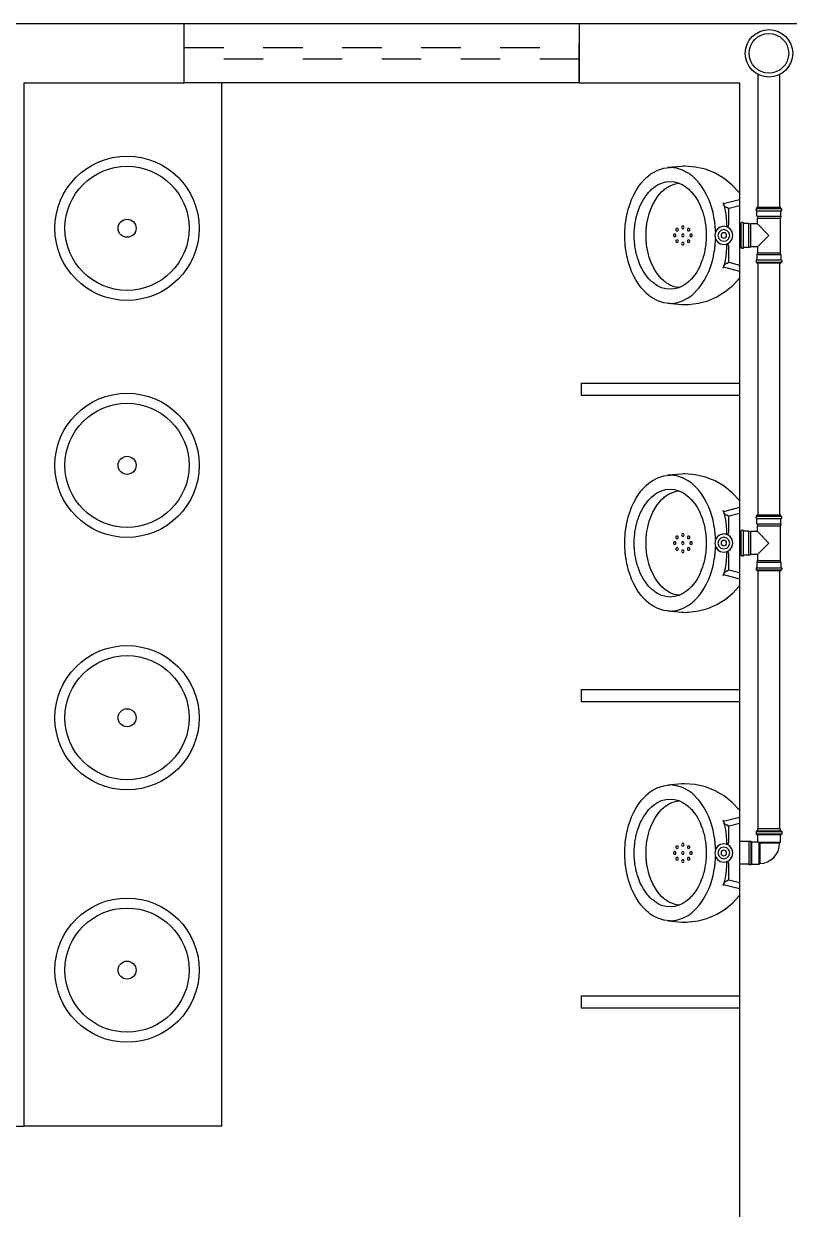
# Model space of a CAD drawing. Header units: millimetres. Extents: x 776 to 1595, y 411 to 1258.
# Drawn here: x 885.081 to 887.018, y 459.836 to 462.836 of the extents above; entities that cross this region are included whole.
import ezdxf

# ---------------------------------------------------------------- set-up
doc = ezdxf.new("R2010")
doc.units = ezdxf.units.MM
doc.linetypes.add('ACAD_ISO03W100', pattern=[30, 12, -18])
for name, color, linetype in [('can02', 2, 'Continuous'), ('Fios', 10, 'Continuous'), ('Janela', 2, 'Continuous'), ('pena 01', 1, 'Continuous'), ('pena02', 2, 'Continuous'), ('TIGRECAD', 1, 'Continuous')]:
    doc.layers.add(name, color=color, linetype=linetype)

msp = doc.modelspace()

# ---------------------------------------------------------------- linework, layer by layer
at = {"layer": 'can02', "color": 0}
msp.add_lwpolyline([(885.0818, 460.0464), (885.0818, 462.6864), (885.4868, 462.6864), (885.4868, 462.8364), (884.5336, 462.8364), (884.5336, 462.6864), (884.9318, 462.6864), (884.9318, 460.1964), (884.2818, 460.1964), (884.2818, 460.2364), (884.2818, 460.8864), (884.0318, 460.8864), (884.0318, 460.7364), (884.1318, 460.7364), (884.1318, 459.7064), (884.2818, 459.7064), (884.2818, 460.0464)], close=True, dxfattribs=at)
msp.add_lwpolyline([(887.0418, 462.8364), (886.4868, 462.8364), (886.4868, 462.6864), (886.8918, 462.6864), (886.8918, 456.8364), (885.0818, 456.8364)], dxfattribs=at)
at = {"layer": 'Fios', "color": 0}
for q in [(885.5818, 462.6864), (885.0818, 460.0464)]:
    msp.add_line((885.5818, 460.0464), q, dxfattribs=at)
for points in [[(886.6571, 462.4474), (886.6616, 462.4515, -0.029425), (886.6715, 462.4586)], [(886.7767, 462.4474), (886.7721, 462.4515, 0.029431), (886.7622, 462.4586)], [(886.6959, 462.4115), (886.7003, 462.4155, -0.029703), (886.7099, 462.4226)], [(886.7099, 462.4226, -0.04999), (886.7206, 462.4282)], [(886.6592, 462.4062), (886.6625, 462.4101, -0.020792), (886.6697, 462.4173)], [(886.764, 462.4173, -0.020792), (886.7712, 462.4101), (886.7745, 462.4062)], [(886.6295, 462.3395), (886.6311, 462.347, -0.018626), (886.6354, 462.3617)], [(886.7983, 462.3617, -0.018631), (886.8026, 462.347), (886.8042, 462.3395)], [(886.8531, 462.3771, 0.103795), (886.8565, 462.3733)], [(886.8565, 462.3733, 0.103814), (886.8612, 462.3712)], [(886.8635, 462.3698, 0.171059), (886.8612, 462.3712)], [(886.8644, 462.367, 0.171026), (886.8635, 462.3698)], [(886.8647, 462.368, 0.165857), (886.8644, 462.367)], [(886.8657, 462.3686, 0.16918), (886.8647, 462.368)], [(886.603, 462.3251, -0.015735), (886.6043, 462.3362)], [(886.6043, 462.3362, -0.020461), (886.6085, 462.3585)], [(886.6264, 462.3173), (886.6271, 462.3247, -0.015079), (886.6295, 462.3395)], [(886.6569, 462.3228, -0.015643), (886.6585, 462.3339)], [(886.6585, 462.3339), (886.66, 462.3414, -0.016262), (886.6638, 462.3561)], [(886.8042, 462.3395, -0.01508), (886.8066, 462.3247), (886.8073, 462.3173)], [(886.8294, 462.3362, 0.020456), (886.8252, 462.3585)], [(886.8307, 462.3251, 0.015738), (886.8294, 462.3362)], [(886.6018, 462.3006, -0.017734), (886.603, 462.3251)], [(886.603, 462.2762, -0.017734), (886.6018, 462.3006)], [(886.6258, 462.3062, -0.012771), (886.6264, 462.3173)], [(886.6557, 462.3006, -0.014052), (886.656, 462.3117)], [(886.656, 462.2895, -0.014052), (886.6557, 462.3006)], [(886.656, 462.3117, -0.013175), (886.6569, 462.3228)], [(886.8073, 462.3173, -0.013893), (886.8079, 462.3062)], [(886.8316, 462.3102, 0.010835), (886.8307, 462.3251)], [(886.8595, 462.3006, 1), (886.8456, 462.3006)], [(886.8456, 462.3006, 1), (886.8595, 462.3006)], [(886.6043, 462.265, -0.015737), (886.603, 462.2762)], [(886.6264, 462.284, -0.012772), (886.6258, 462.2951)], [(886.6295, 462.2617, -0.015078), (886.6271, 462.2765), (886.6264, 462.284)], [(886.6569, 462.2785, -0.013175), (886.656, 462.2895)], [(886.6585, 462.2674, -0.015642), (886.6569, 462.2785)], [(886.8073, 462.284), (886.8066, 462.2765, -0.015079), (886.8042, 462.2617)], [(886.8079, 462.2951, -0.013893), (886.8073, 462.284)], [(886.8294, 462.265, 0.015739), (886.8307, 462.2762)], [(886.8307, 462.2762, 0.010834), (886.8316, 462.291)], [(886.6085, 462.2428, -0.02046), (886.6043, 462.265)], [(886.6354, 462.2395, -0.018626), (886.6311, 462.2542), (886.6295, 462.2617)], [(886.6638, 462.2452, -0.016259), (886.66, 462.2599), (886.6585, 462.2674)], [(886.8042, 462.2617), (886.8026, 462.2542, -0.018631), (886.7983, 462.2395)], [(886.8252, 462.2428, 0.020455), (886.8294, 462.265)], [(886.8565, 462.228, 0.103805), (886.8531, 462.2242)], [(886.8612, 462.23, 0.103794), (886.8565, 462.228)], [(886.8612, 462.23, 0.171066), (886.8635, 462.2315)], [(886.8635, 462.2315, 0.171026), (886.8644, 462.2341)], [(886.8644, 462.2341, 0.165884), (886.8647, 462.2333)], [(886.8647, 462.2333, 0.16594), (886.8656, 462.2327)], [(886.6851, 462.1728), (886.6808, 462.1759, 0.021616), (886.6725, 462.1823)], [(886.7099, 462.1786, -0.02971), (886.7003, 462.1857), (886.6959, 462.1897)], [(886.7745, 462.1951), (886.7712, 462.1912, -0.02081), (886.764, 462.184)], [(886.6715, 462.1427, -0.029412), (886.6616, 462.1498), (886.6571, 462.1538)], [(886.7206, 462.1731, -0.050002), (886.7099, 462.1786)], [(886.7622, 462.1427, 0.029418), (886.7721, 462.1498), (886.7767, 462.1538)], [(886.7462, 462.1258, 0.025489), (886.7548, 462.1255)], [(886.7548, 462.1255, 0.025506), (886.7634, 462.126)], [(886.6571, 461.6689), (886.6616, 461.6729, -0.029425), (886.6715, 461.68)], [(886.7767, 461.6689), (886.7721, 461.6729, 0.029431), (886.7622, 461.68)], [(886.6959, 461.633), (886.7003, 461.637, -0.029703), (886.7099, 461.644)], [(886.7099, 461.644, -0.04999), (886.7206, 461.6496)], [(886.6592, 461.6276), (886.6625, 461.6315, -0.020792), (886.6697, 461.6387)], [(886.764, 461.6387, -0.020792), (886.7712, 461.6315), (886.7745, 461.6276)], [(886.6295, 461.561), (886.6311, 461.5684, -0.018626), (886.6354, 461.5832)], [(886.7983, 461.5832, -0.018631), (886.8026, 461.5684), (886.8042, 461.561)], [(886.8531, 461.5985, 0.103795), (886.8565, 461.5947)], [(886.8565, 461.5947, 0.103814), (886.8612, 461.5926)], [(886.8635, 461.5912, 0.171059), (886.8612, 461.5926)], [(886.8644, 461.5884, 0.171026), (886.8635, 461.5912)], [(886.8647, 461.5894, 0.165857), (886.8644, 461.5884)], [(886.8657, 461.59, 0.16918), (886.8647, 461.5894)], [(886.603, 461.5465, -0.015735), (886.6043, 461.5577)], [(886.6043, 461.5577, -0.020461), (886.6085, 461.5799)], [(886.6264, 461.5387), (886.6271, 461.5462, -0.015079), (886.6295, 461.561)], [(886.6569, 461.5442, -0.015643), (886.6585, 461.5553)], [(886.6585, 461.5553), (886.66, 461.5628, -0.016262), (886.6638, 461.5775)], [(886.8042, 461.561, -0.01508), (886.8066, 461.5462), (886.8073, 461.5387)], [(886.8294, 461.5577, 0.020456), (886.8252, 461.5799)], [(886.8307, 461.5465, 0.015738), (886.8294, 461.5577)], [(886.6018, 461.5221, -0.017734), (886.603, 461.5465)], [(886.603, 461.4976, -0.017734), (886.6018, 461.5221)], [(886.6258, 461.5276, -0.012771), (886.6264, 461.5387)], [(886.6557, 461.5221, -0.014052), (886.656, 461.5332)], [(886.656, 461.511, -0.014052), (886.6557, 461.5221)], [(886.656, 461.5332, -0.013175), (886.6569, 461.5442)], [(886.8073, 461.5387, -0.013893), (886.8079, 461.5276)], [(886.8316, 461.5317, 0.010835), (886.8307, 461.5465)], [(886.8595, 461.5221, 1), (886.8456, 461.5221)], [(886.8456, 461.5221, 1), (886.8595, 461.5221)], [(886.6043, 461.4865, -0.015737), (886.603, 461.4976)], [(886.6264, 461.5054, -0.012772), (886.6258, 461.5165)], [(886.6295, 461.4832, -0.015078), (886.6271, 461.498), (886.6264, 461.5054)], [(886.6569, 461.4999, -0.013175), (886.656, 461.511)], [(886.6585, 461.4888, -0.015642), (886.6569, 461.4999)], [(886.8073, 461.5054), (886.8066, 461.498, -0.015079), (886.8042, 461.4832)], [(886.8079, 461.5165, -0.013893), (886.8073, 461.5054)], [(886.8294, 461.4865, 0.015739), (886.8307, 461.4976)], [(886.8307, 461.4976, 0.010834), (886.8316, 461.5124)], [(886.6085, 461.4642, -0.02046), (886.6043, 461.4865)], [(886.6354, 461.4609, -0.018626), (886.6311, 461.4757), (886.6295, 461.4832)], [(886.6638, 461.4666, -0.016259), (886.66, 461.4813), (886.6585, 461.4888)], [(886.8042, 461.4832), (886.8026, 461.4757, -0.018631), (886.7983, 461.4609)], [(886.8252, 461.4642, 0.020455), (886.8294, 461.4865)], [(886.8565, 461.4494, 0.103805), (886.8531, 461.4456)], [(886.8612, 461.4515, 0.103794), (886.8565, 461.4494)], [(886.8612, 461.4515, 0.171066), (886.8635, 461.4529)], [(886.8635, 461.4529, 0.171026), (886.8644, 461.4555)], [(886.8644, 461.4555, 0.165884), (886.8647, 461.4547)], [(886.8647, 461.4547, 0.16594), (886.8656, 461.4541)], [(886.6851, 461.3943), (886.6808, 461.3974, 0.021616), (886.6725, 461.4038)], [(886.7099, 461.4001, -0.02971), (886.7003, 461.4072), (886.6959, 461.4112)], [(886.7206, 461.3945, -0.050002), (886.7099, 461.4001)], [(886.7745, 461.4165), (886.7712, 461.4126, -0.02081), (886.764, 461.4054)], [(886.6715, 461.3641, -0.029412), (886.6616, 461.3712), (886.6571, 461.3752)], [(886.7622, 461.3641, 0.029418), (886.7721, 461.3712), (886.7767, 461.3752)], [(886.7462, 461.3472, 0.025489), (886.7548, 461.3469)], [(886.7548, 461.3469, 0.025506), (886.7634, 461.3474)], [(886.6571, 460.8849), (886.6616, 460.889, -0.029425), (886.6715, 460.896)], [(886.7767, 460.8849), (886.7721, 460.889, 0.029431), (886.7622, 460.896)], [(886.6959, 460.849), (886.7003, 460.853, -0.029703), (886.7099, 460.8601)], [(886.7099, 460.8601, -0.04999), (886.7206, 460.8656)], [(886.6592, 460.8437), (886.6625, 460.8476, -0.020792), (886.6697, 460.8548)], [(886.764, 460.8548, -0.020792), (886.7712, 460.8476), (886.7745, 460.8437)], [(886.8531, 460.8145, 0.103795), (886.8565, 460.8108)], [(886.8565, 460.8108, 0.103814), (886.8612, 460.8087)], [(886.8635, 460.8072, 0.171059), (886.8612, 460.8087)], [(886.8644, 460.8045, 0.171026), (886.8635, 460.8072)], [(886.8647, 460.8055, 0.165857), (886.8644, 460.8045)], [(886.8657, 460.8061, 0.16918), (886.8647, 460.8055)], [(886.603, 460.7626, -0.015735), (886.6043, 460.7737)], [(886.6043, 460.7737, -0.020461), (886.6085, 460.7959)], [(886.6264, 460.7548), (886.6271, 460.7622, -0.015079), (886.6295, 460.777)], [(886.6295, 460.777), (886.6311, 460.7845, -0.018626), (886.6354, 460.7992)], [(886.6569, 460.7603, -0.015643), (886.6585, 460.7714)], [(886.6585, 460.7714), (886.66, 460.7788, -0.016262), (886.6638, 460.7935)], [(886.7983, 460.7992, -0.018631), (886.8026, 460.7845), (886.8042, 460.777)], [(886.8042, 460.777, -0.01508), (886.8066, 460.7622), (886.8073, 460.7548)], [(886.8294, 460.7737, 0.020456), (886.8252, 460.7959)], [(886.8307, 460.7626, 0.015738), (886.8294, 460.7737)], [(886.6018, 460.7381, -0.017734), (886.603, 460.7626)], [(886.6258, 460.7437, -0.012771), (886.6264, 460.7548)], [(886.6557, 460.7381, -0.014052), (886.656, 460.7492)], [(886.656, 460.7492, -0.013175), (886.6569, 460.7603)], [(886.8073, 460.7548, -0.013893), (886.8079, 460.7437)], [(886.8316, 460.7477, 0.010835), (886.8307, 460.7626)], [(886.8595, 460.7381, 1), (886.8456, 460.7381)], [(886.603, 460.7136, -0.017734), (886.6018, 460.7381)], [(886.6043, 460.7025, -0.015737), (886.603, 460.7136)], [(886.6264, 460.7214, -0.012772), (886.6258, 460.7325)], [(886.6295, 460.6992, -0.015078), (886.6271, 460.714), (886.6264, 460.7214)], [(886.656, 460.727, -0.014052), (886.6557, 460.7381)], [(886.6569, 460.7159, -0.013175), (886.656, 460.727)], [(886.6585, 460.7048, -0.015642), (886.6569, 460.7159)], [(886.8073, 460.7214), (886.8066, 460.714, -0.015079), (886.8042, 460.6992)], [(886.8079, 460.7325, -0.013893), (886.8073, 460.7214)], [(886.8294, 460.7025, 0.015739), (886.8307, 460.7136)], [(886.8307, 460.7136, 0.010834), (886.8316, 460.7285)], [(886.8456, 460.7381, 1), (886.8595, 460.7381)], [(886.6085, 460.6803, -0.02046), (886.6043, 460.7025)], [(886.6354, 460.677, -0.018626), (886.6311, 460.6917), (886.6295, 460.6992)], [(886.6638, 460.6826, -0.016259), (886.66, 460.6974), (886.6585, 460.7048)], [(886.8042, 460.6992), (886.8026, 460.6917, -0.018631), (886.7983, 460.677)], [(886.8252, 460.6803, 0.020455), (886.8294, 460.7025)], [(886.8565, 460.6654, 0.103805), (886.8531, 460.6616)], [(886.8612, 460.6675, 0.103794), (886.8565, 460.6654)], [(886.8612, 460.6675, 0.171066), (886.8635, 460.669)], [(886.8635, 460.669, 0.171026), (886.8644, 460.6715)], [(886.8644, 460.6715, 0.165884), (886.8647, 460.6707)], [(886.8647, 460.6707, 0.16594), (886.8656, 460.6701)], [(886.7099, 460.6161, -0.02971), (886.7003, 460.6232), (886.6959, 460.6272)], [(886.7745, 460.6325), (886.7712, 460.6286, -0.02081), (886.764, 460.6214)], [(886.6715, 460.5802, -0.029412), (886.6616, 460.5872), (886.6571, 460.5913)], [(886.6851, 460.6103), (886.6808, 460.6134, 0.021616), (886.6725, 460.6198)], [(886.7206, 460.6106, -0.050002), (886.7099, 460.6161)], [(886.7622, 460.5802, 0.029418), (886.7721, 460.5872), (886.7767, 460.5913)], [(886.7462, 460.5633, 0.025489), (886.7548, 460.5629)], [(886.7548, 460.5629, 0.025506), (886.7634, 460.5635)]]:
    msp.add_lwpolyline(points, format="xyb", dxfattribs=at)
for points in [[(886.6715, 462.4586), (886.6857, 462.466), (886.701, 462.4708), (886.7168, 462.4728)], [(886.7462, 462.4754), (886.7111, 462.4723)], [(886.7622, 462.4586), (886.748, 462.466), (886.7327, 462.4708), (886.7168, 462.4728)], [(886.75, 462.4757), (886.7462, 462.4754)], [(886.7538, 462.4758), (886.75, 462.4757)], [(886.8306, 462.4581), (886.806, 462.4679), (886.7802, 462.4738), (886.7538, 462.4758)], [(886.8918, 462.4085), (886.874, 462.4281), (886.8534, 462.4447), (886.8306, 462.4581)], [(886.6193, 462.3918), (886.6246, 462.4034), (886.6307, 462.4145), (886.6376, 462.4252)], [(886.6376, 462.4252), (886.6436, 462.433), (886.6501, 462.4404), (886.6571, 462.4474)], [(886.6697, 462.4173), (886.6745, 462.4214), (886.6797, 462.4251), (886.6851, 462.4284)], [(886.6851, 462.4284), (886.6951, 462.4331), (886.7058, 462.436), (886.7169, 462.437)], [(886.7169, 462.437), (886.7279, 462.436), (886.7386, 462.4331), (886.7486, 462.4284)], [(886.7206, 462.4282), (886.7269, 462.4303), (886.7333, 462.4319), (886.7398, 462.4327)], [(886.7486, 462.4284), (886.754, 462.4251), (886.7592, 462.4214), (886.764, 462.4173)], [(886.7961, 462.4252), (886.7901, 462.433), (886.7836, 462.4404), (886.7767, 462.4474)], [(886.8144, 462.3918), (886.8091, 462.4034), (886.803, 462.4145), (886.7961, 462.4252)], [(886.6085, 462.3585), (886.6115, 462.3698), (886.6152, 462.3809), (886.6193, 462.3918)], [(886.6447, 462.384), (886.649, 462.3917), (886.6539, 462.3991), (886.6592, 462.4062)], [(886.6785, 462.3893), (886.6836, 462.3973), (886.6894, 462.4047), (886.6959, 462.4115)], [(886.7745, 462.4062), (886.7798, 462.3991), (886.7847, 462.3917), (886.789, 462.384)], [(886.8252, 462.3585), (886.8222, 462.3698), (886.8185, 462.3809), (886.8144, 462.3918)], [(886.8918, 462.3906), (886.8519, 462.3802)], [(886.8918, 462.4085), (886.8918, 462.1927)], [(886.6354, 462.3617), (886.6381, 462.3693), (886.6412, 462.3767), (886.6447, 462.384)], [(886.6638, 462.3561), (886.6678, 462.3675), (886.6727, 462.3786), (886.6785, 462.3893)], [(886.789, 462.384), (886.7925, 462.3767), (886.7956, 462.3693), (886.7983, 462.3617)], [(886.8584, 462.3536), (886.8565, 462.3637), (886.854, 462.3736), (886.8509, 462.3834)], [(886.8644, 462.367), (886.8644, 462.3268)], [(886.8918, 462.3754), (886.8657, 462.3686)], [(886.8602, 462.3222), (886.8602, 462.3331), (886.8596, 462.3434), (886.8584, 462.3536)], [(886.6257, 462.3006), (886.6258, 462.3062)], [(886.6258, 462.2951), (886.6257, 462.3006)], [(886.7282, 462.3039), (886.7266, 462.3035), (886.7254, 462.3023), (886.7249, 462.3006)], [(886.7249, 462.3006), (886.7254, 462.299), (886.7266, 462.2978), (886.7282, 462.2973)], [(886.7315, 462.3006), (886.7311, 462.3023), (886.7299, 462.3035), (886.7282, 462.3039)], [(886.7282, 462.2973), (886.7299, 462.2978), (886.7311, 462.299), (886.7315, 462.3006)], [(886.7343, 462.3185), (886.7326, 462.3181), (886.7314, 462.3169), (886.731, 462.3152)], [(886.731, 462.3152), (886.7314, 462.3136), (886.7326, 462.3124), (886.7343, 462.3119)], [(886.7376, 462.3152), (886.7371, 462.3169), (886.7359, 462.3181), (886.7343, 462.3185)], [(886.7343, 462.3119), (886.7359, 462.3124), (886.7371, 462.3136), (886.7376, 462.3152)], [(886.7489, 462.3246), (886.7472, 462.3241), (886.746, 462.323), (886.7456, 462.3213)], [(886.7456, 462.3213), (886.746, 462.3196), (886.7472, 462.3184), (886.7489, 462.318)], [(886.7489, 462.3039), (886.7472, 462.3035), (886.746, 462.3023), (886.7456, 462.3006)], [(886.7456, 462.3006), (886.746, 462.299), (886.7472, 462.2978), (886.7489, 462.2973)], [(886.7522, 462.3213), (886.7517, 462.323), (886.7505, 462.3241), (886.7489, 462.3246)], [(886.7489, 462.318), (886.7505, 462.3184), (886.7517, 462.3196), (886.7522, 462.3213)], [(886.7522, 462.3006), (886.7517, 462.3023), (886.7505, 462.3035), (886.7489, 462.3039)], [(886.7489, 462.2973), (886.7505, 462.2978), (886.7517, 462.299), (886.7522, 462.3006)], [(886.7635, 462.3185), (886.7618, 462.3181), (886.7606, 462.3169), (886.7602, 462.3152)], [(886.7602, 462.3152), (886.7606, 462.3136), (886.7618, 462.3124), (886.7635, 462.3119)], [(886.7668, 462.3152), (886.7663, 462.3169), (886.7652, 462.3181), (886.7635, 462.3185)], [(886.7635, 462.3119), (886.7652, 462.3124), (886.7663, 462.3136), (886.7668, 462.3152)], [(886.7695, 462.3039), (886.7679, 462.3035), (886.7667, 462.3023), (886.7662, 462.3006)], [(886.7662, 462.3006), (886.7667, 462.299), (886.7679, 462.2978), (886.7695, 462.2973)], [(886.7728, 462.3006), (886.7724, 462.3023), (886.7712, 462.3035), (886.7695, 462.3039)], [(886.7695, 462.2973), (886.7712, 462.2978), (886.7724, 462.299), (886.7728, 462.3006)], [(886.8079, 462.3062), (886.808, 462.3006)], [(886.808, 462.3006), (886.8079, 462.2951)], [(886.8526, 462.3238), (886.8436, 462.3219), (886.8362, 462.317), (886.8312, 462.3096), (886.8294, 462.3006)], [(886.8294, 462.3006), (886.8312, 462.2916), (886.8362, 462.2843), (886.8436, 462.2793), (886.8526, 462.2775)], [(886.8526, 462.3155), (886.8451, 462.3135), (886.8397, 462.3081), (886.8377, 462.3006)], [(886.8377, 462.3006), (886.8397, 462.2931), (886.8451, 462.2878), (886.8526, 462.2858)], [(886.8757, 462.3006), (886.8739, 462.3096), (886.8689, 462.317), (886.8616, 462.3219), (886.8526, 462.3238)], [(886.8674, 462.3006), (886.8654, 462.3081), (886.8601, 462.3135), (886.8526, 462.3155)], [(886.8526, 462.2775), (886.8616, 462.2793), (886.8689, 462.2843), (886.8739, 462.2916), (886.8757, 462.3006)], [(886.8526, 462.2858), (886.8601, 462.2878), (886.8654, 462.2931), (886.8674, 462.3006)], [(886.859, 462.3225), (886.8616, 462.3229), (886.8627, 462.3235)], [(886.8627, 462.3235), (886.8636, 462.3244), (886.8642, 462.3255), (886.8644, 462.3268)], [(886.7343, 462.2893), (886.7326, 462.2889), (886.7314, 462.2877), (886.731, 462.286)], [(886.731, 462.286), (886.7314, 462.2844), (886.7326, 462.2832), (886.7343, 462.2827)], [(886.7376, 462.286), (886.7371, 462.2877), (886.7359, 462.2889), (886.7343, 462.2893)], [(886.7343, 462.2827), (886.7359, 462.2832), (886.7371, 462.2844), (886.7376, 462.286)], [(886.7489, 462.2833), (886.7472, 462.2828), (886.746, 462.2816), (886.7456, 462.28)], [(886.7456, 462.28), (886.746, 462.2783), (886.7472, 462.2771), (886.7489, 462.2767)], [(886.7522, 462.28), (886.7517, 462.2816), (886.7505, 462.2828), (886.7489, 462.2833)], [(886.7489, 462.2767), (886.7505, 462.2771), (886.7517, 462.2783), (886.7522, 462.28)], [(886.7635, 462.2893), (886.7618, 462.2889), (886.7606, 462.2877), (886.7602, 462.286)], [(886.7602, 462.286), (886.7606, 462.2844), (886.7618, 462.2832), (886.7635, 462.2827)], [(886.7668, 462.286), (886.7663, 462.2877), (886.7652, 462.2889), (886.7635, 462.2893)], [(886.7635, 462.2827), (886.7652, 462.2832), (886.7663, 462.2844), (886.7668, 462.286)], [(886.8584, 462.2477), (886.8596, 462.2579), (886.8602, 462.2681), (886.8602, 462.279)], [(886.8627, 462.2778), (886.8616, 462.2784), (886.859, 462.2788)], [(886.8644, 462.2745), (886.8642, 462.2757), (886.8636, 462.2769), (886.8627, 462.2778)], [(886.8644, 462.2745), (886.8644, 462.2341)], [(886.6193, 462.2094), (886.6152, 462.2204), (886.6115, 462.2315), (886.6085, 462.2428)], [(886.6785, 462.2119), (886.6727, 462.2226), (886.6678, 462.2337), (886.6638, 462.2452)], [(886.8144, 462.2094), (886.8185, 462.2204), (886.8222, 462.2315), (886.8252, 462.2428)], [(886.8509, 462.2179), (886.854, 462.2276), (886.8565, 462.2376), (886.8584, 462.2477)], [(886.6447, 462.2173), (886.6412, 462.2245), (886.6381, 462.2319), (886.6354, 462.2395)], [(886.6592, 462.1951), (886.6539, 462.2022), (886.6491, 462.2096), (886.6447, 462.2173)], [(886.6959, 462.1897), (886.6894, 462.1966), (886.6836, 462.204), (886.6785, 462.2119)], [(886.789, 462.2173), (886.7847, 462.2096), (886.7798, 462.2022), (886.7745, 462.1951)], [(886.7983, 462.2395), (886.7956, 462.2319), (886.7925, 462.2245), (886.789, 462.2173)], [(886.8519, 462.2211), (886.8918, 462.2106)], [(886.8656, 462.2327), (886.8918, 462.2258)], [(886.6376, 462.1761), (886.6307, 462.1867), (886.6246, 462.1979), (886.6193, 462.2094)], [(886.6697, 462.184), (886.6658, 462.1873), (886.6624, 462.191), (886.6592, 462.1951)], [(886.6725, 462.1823), (886.6697, 462.184)], [(886.764, 462.184), (886.7592, 462.1799), (886.754, 462.1762), (886.7486, 462.1728)], [(886.7961, 462.1761), (886.803, 462.1867), (886.8091, 462.1979), (886.8144, 462.2094)], [(886.8349, 462.1453), (886.856, 462.1584), (886.8751, 462.1743), (886.8918, 462.1927)], [(886.6571, 462.1538), (886.6501, 462.1609), (886.6436, 462.1682), (886.6376, 462.1761)], [(886.7169, 462.1643), (886.7057, 462.1651), (886.695, 462.1679), (886.6851, 462.1728)], [(886.7486, 462.1728), (886.7386, 462.1681), (886.7279, 462.1653), (886.7169, 462.1643)], [(886.7398, 462.1686), (886.7333, 462.1694), (886.7269, 462.1709), (886.7206, 462.1731)], [(886.7767, 462.1538), (886.7836, 462.1609), (886.7901, 462.1682), (886.7961, 462.1761)], [(886.7168, 462.1285), (886.701, 462.1305), (886.6857, 462.1352), (886.6715, 462.1427)], [(886.7111, 462.129), (886.7462, 462.1258)], [(886.7168, 462.1285), (886.7327, 462.1305), (886.748, 462.1352), (886.7622, 462.1427)], [(886.7634, 462.126), (886.7881, 462.1289), (886.812, 462.1354), (886.8349, 462.1453)], [(886.6715, 461.68), (886.6857, 461.6875), (886.701, 461.6922), (886.7168, 461.6942)], [(886.7462, 461.6969), (886.7111, 461.6937)], [(886.7622, 461.68), (886.748, 461.6875), (886.7327, 461.6922), (886.7168, 461.6942)], [(886.75, 461.6971), (886.7462, 461.6969)], [(886.7538, 461.6972), (886.75, 461.6971)], [(886.8306, 461.6795), (886.806, 461.6893), (886.7802, 461.6952), (886.7538, 461.6972)], [(886.8918, 461.63), (886.874, 461.6495), (886.8534, 461.6661), (886.8306, 461.6795)], [(886.6193, 461.6133), (886.6246, 461.6248), (886.6307, 461.636), (886.6376, 461.6466)], [(886.6376, 461.6466), (886.6436, 461.6545), (886.6501, 461.6618), (886.6571, 461.6689)], [(886.6697, 461.6387), (886.6745, 461.6428), (886.6797, 461.6465), (886.6851, 461.6498)], [(886.6851, 461.6498), (886.6951, 461.6546), (886.7058, 461.6574), (886.7169, 461.6584)], [(886.7169, 461.6584), (886.7279, 461.6574), (886.7386, 461.6546), (886.7486, 461.6498)], [(886.7206, 461.6496), (886.7269, 461.6518), (886.7333, 461.6533), (886.7398, 461.6541)], [(886.7486, 461.6498), (886.754, 461.6465), (886.7592, 461.6428), (886.764, 461.6387)], [(886.7961, 461.6466), (886.7901, 461.6545), (886.7836, 461.6618), (886.7767, 461.6689)], [(886.8144, 461.6133), (886.8091, 461.6248), (886.803, 461.636), (886.7961, 461.6466)], [(886.6085, 461.5799), (886.6115, 461.5912), (886.6152, 461.6023), (886.6193, 461.6133)], [(886.6447, 461.6054), (886.649, 461.6131), (886.6539, 461.6205), (886.6592, 461.6276)], [(886.6638, 461.5775), (886.6678, 461.589), (886.6727, 461.6001), (886.6785, 461.6108)], [(886.6785, 461.6108), (886.6836, 461.6187), (886.6894, 461.6261), (886.6959, 461.633)], [(886.7745, 461.6276), (886.7798, 461.6205), (886.7847, 461.6131), (886.789, 461.6054)], [(886.8252, 461.5799), (886.8222, 461.5912), (886.8185, 461.6023), (886.8144, 461.6133)], [(886.8918, 461.6121), (886.8519, 461.6016)], [(886.8918, 461.63), (886.8918, 461.4141)], [(886.6354, 461.5832), (886.6381, 461.5907), (886.6412, 461.5982), (886.6447, 461.6054)], [(886.789, 461.6054), (886.7925, 461.5982), (886.7956, 461.5907), (886.7983, 461.5832)], [(886.8584, 461.575), (886.8565, 461.5851), (886.854, 461.595), (886.8509, 461.6048)], [(886.8644, 461.5884), (886.8644, 461.5482)], [(886.8918, 461.5969), (886.8657, 461.59)], [(886.8602, 461.5437), (886.8602, 461.5546), (886.8596, 461.5648), (886.8584, 461.575)], [(886.6257, 461.5221), (886.6258, 461.5276)], [(886.6258, 461.5165), (886.6257, 461.5221)], [(886.7282, 461.5254), (886.7266, 461.5249), (886.7254, 461.5237), (886.7249, 461.5221)], [(886.7249, 461.5221), (886.7254, 461.5204), (886.7266, 461.5192), (886.7282, 461.5188)], [(886.7315, 461.5221), (886.7311, 461.5237), (886.7299, 461.5249), (886.7282, 461.5254)], [(886.7282, 461.5188), (886.7299, 461.5192), (886.7311, 461.5204), (886.7315, 461.5221)], [(886.7343, 461.54), (886.7326, 461.5395), (886.7314, 461.5383), (886.731, 461.5367)], [(886.731, 461.5367), (886.7314, 461.535), (886.7326, 461.5338), (886.7343, 461.5334)], [(886.7376, 461.5367), (886.7371, 461.5383), (886.7359, 461.5395), (886.7343, 461.54)], [(886.7343, 461.5334), (886.7359, 461.5338), (886.7371, 461.535), (886.7376, 461.5367)], [(886.7489, 461.546), (886.7472, 461.5456), (886.746, 461.5444), (886.7456, 461.5427)], [(886.7456, 461.5427), (886.746, 461.541), (886.7472, 461.5399), (886.7489, 461.5394)], [(886.7489, 461.5254), (886.7472, 461.5249), (886.746, 461.5237), (886.7456, 461.5221)], [(886.7456, 461.5221), (886.746, 461.5204), (886.7472, 461.5192), (886.7489, 461.5188)], [(886.7522, 461.5427), (886.7517, 461.5444), (886.7505, 461.5456), (886.7489, 461.546)], [(886.7489, 461.5394), (886.7505, 461.5399), (886.7517, 461.541), (886.7522, 461.5427)], [(886.7522, 461.5221), (886.7517, 461.5237), (886.7505, 461.5249), (886.7489, 461.5254)], [(886.7489, 461.5188), (886.7505, 461.5192), (886.7517, 461.5204), (886.7522, 461.5221)], [(886.7635, 461.54), (886.7618, 461.5395), (886.7606, 461.5383), (886.7602, 461.5367)], [(886.7602, 461.5367), (886.7606, 461.535), (886.7618, 461.5338), (886.7635, 461.5334)], [(886.7668, 461.5367), (886.7663, 461.5383), (886.7652, 461.5395), (886.7635, 461.54)], [(886.7635, 461.5334), (886.7652, 461.5338), (886.7663, 461.535), (886.7668, 461.5367)], [(886.7695, 461.5254), (886.7679, 461.5249), (886.7667, 461.5237), (886.7662, 461.5221)], [(886.7662, 461.5221), (886.7667, 461.5204), (886.7679, 461.5192), (886.7695, 461.5188)], [(886.7728, 461.5221), (886.7724, 461.5237), (886.7712, 461.5249), (886.7695, 461.5254)], [(886.7695, 461.5188), (886.7712, 461.5192), (886.7724, 461.5204), (886.7728, 461.5221)], [(886.8079, 461.5276), (886.808, 461.5221)], [(886.808, 461.5221), (886.8079, 461.5165)], [(886.8526, 461.5452), (886.8436, 461.5434), (886.8362, 461.5384), (886.8312, 461.5311), (886.8294, 461.5221)], [(886.8294, 461.5221), (886.8312, 461.5131), (886.8362, 461.5057), (886.8436, 461.5007), (886.8526, 461.4989)], [(886.8526, 461.5369), (886.8451, 461.5349), (886.8397, 461.5296), (886.8377, 461.5221)], [(886.8377, 461.5221), (886.8397, 461.5146), (886.8451, 461.5092), (886.8526, 461.5072)], [(886.8757, 461.5221), (886.8739, 461.5311), (886.8689, 461.5384), (886.8616, 461.5434), (886.8526, 461.5452)], [(886.8674, 461.5221), (886.8654, 461.5296), (886.8601, 461.5349), (886.8526, 461.5369)], [(886.8526, 461.5072), (886.8601, 461.5092), (886.8654, 461.5146), (886.8674, 461.5221)], [(886.8526, 461.4989), (886.8616, 461.5007), (886.8689, 461.5057), (886.8739, 461.5131), (886.8757, 461.5221)], [(886.859, 461.5439), (886.8616, 461.5443), (886.8627, 461.5449)], [(886.8627, 461.5449), (886.8636, 461.5458), (886.8642, 461.5469), (886.8644, 461.5482)], [(886.7343, 461.5108), (886.7326, 461.5103), (886.7314, 461.5091), (886.731, 461.5075)], [(886.731, 461.5075), (886.7314, 461.5058), (886.7326, 461.5046), (886.7343, 461.5042)], [(886.7376, 461.5075), (886.7371, 461.5091), (886.7359, 461.5103), (886.7343, 461.5108)], [(886.7343, 461.5042), (886.7359, 461.5046), (886.7371, 461.5058), (886.7376, 461.5075)], [(886.7489, 461.5047), (886.7472, 461.5043), (886.746, 461.5031), (886.7456, 461.5014)], [(886.7456, 461.5014), (886.746, 461.4997), (886.7472, 461.4986), (886.7489, 461.4981)], [(886.7522, 461.5014), (886.7517, 461.5031), (886.7505, 461.5043), (886.7489, 461.5047)], [(886.7489, 461.4981), (886.7505, 461.4986), (886.7517, 461.4997), (886.7522, 461.5014)], [(886.7635, 461.5108), (886.7618, 461.5103), (886.7606, 461.5091), (886.7602, 461.5075)], [(886.7602, 461.5075), (886.7606, 461.5058), (886.7618, 461.5046), (886.7635, 461.5042)], [(886.7668, 461.5075), (886.7663, 461.5091), (886.7652, 461.5103), (886.7635, 461.5108)], [(886.7635, 461.5042), (886.7652, 461.5046), (886.7663, 461.5058), (886.7668, 461.5075)], [(886.8584, 461.4691), (886.8596, 461.4793), (886.8602, 461.4896), (886.8602, 461.5005)], [(886.8627, 461.4992), (886.8616, 461.4998), (886.859, 461.5002)], [(886.8644, 461.4959), (886.8642, 461.4972), (886.8636, 461.4983), (886.8627, 461.4992)], [(886.8644, 461.4959), (886.8644, 461.4555)], [(886.6193, 461.4309), (886.6152, 461.4418), (886.6115, 461.4529), (886.6085, 461.4642)], [(886.6447, 461.4387), (886.6412, 461.446), (886.6381, 461.4534), (886.6354, 461.4609)], [(886.6785, 461.4333), (886.6727, 461.4441), (886.6678, 461.4551), (886.6638, 461.4666)], [(886.7983, 461.4609), (886.7956, 461.4534), (886.7925, 461.446), (886.789, 461.4387)], [(886.8144, 461.4309), (886.8185, 461.4418), (886.8222, 461.4529), (886.8252, 461.4642)], [(886.8509, 461.4393), (886.854, 461.4491), (886.8565, 461.459), (886.8584, 461.4691)], [(886.6376, 461.3975), (886.6307, 461.4082), (886.6246, 461.4193), (886.6193, 461.4309)], [(886.6592, 461.4165), (886.6539, 461.4237), (886.6491, 461.431), (886.6447, 461.4387)], [(886.6959, 461.4112), (886.6894, 461.418), (886.6836, 461.4254), (886.6785, 461.4333)], [(886.789, 461.4387), (886.7847, 461.431), (886.7798, 461.4236), (886.7745, 461.4165)], [(886.7961, 461.3975), (886.803, 461.4082), (886.8091, 461.4193), (886.8144, 461.4309)], [(886.8519, 461.4425), (886.8918, 461.432)], [(886.8656, 461.4541), (886.8918, 461.4473)], [(886.6697, 461.4054), (886.6658, 461.4087), (886.6624, 461.4125), (886.6592, 461.4165)], [(886.6725, 461.4038), (886.6697, 461.4054)], [(886.764, 461.4054), (886.7592, 461.4013), (886.754, 461.3976), (886.7486, 461.3943)], [(886.8349, 461.3668), (886.856, 461.3798), (886.8751, 461.3957), (886.8918, 461.4141)], [(886.6571, 461.3752), (886.6501, 461.3823), (886.6436, 461.3897), (886.6376, 461.3975)], [(886.7169, 461.3857), (886.7057, 461.3866), (886.695, 461.3893), (886.6851, 461.3943)], [(886.7486, 461.3943), (886.7386, 461.3896), (886.7279, 461.3867), (886.7169, 461.3857)], [(886.7398, 461.39), (886.7333, 461.3908), (886.7269, 461.3924), (886.7206, 461.3945)], [(886.7767, 461.3752), (886.7836, 461.3823), (886.7901, 461.3897), (886.7961, 461.3975)], [(886.7168, 461.3499), (886.701, 461.3519), (886.6857, 461.3567), (886.6715, 461.3641)], [(886.7111, 461.3504), (886.7462, 461.3472)], [(886.7168, 461.3499), (886.7327, 461.3519), (886.748, 461.3567), (886.7622, 461.3641)], [(886.7634, 461.3474), (886.7881, 461.3503), (886.812, 461.3569), (886.8349, 461.3668)], [(886.6715, 460.896), (886.6857, 460.9035), (886.701, 460.9083), (886.7168, 460.9102)], [(886.7462, 460.9129), (886.7111, 460.9097)], [(886.7622, 460.896), (886.748, 460.9035), (886.7327, 460.9083), (886.7168, 460.9102)], [(886.75, 460.9132), (886.7462, 460.9129)], [(886.7538, 460.9133), (886.75, 460.9132)], [(886.8306, 460.8955), (886.806, 460.9053), (886.7802, 460.9113), (886.7538, 460.9133)], [(886.8918, 460.846), (886.874, 460.8656), (886.8534, 460.8822), (886.8306, 460.8955)], [(886.6193, 460.8293), (886.6246, 460.8409), (886.6307, 460.852), (886.6376, 460.8627)], [(886.6376, 460.8627), (886.6436, 460.8705), (886.6501, 460.8779), (886.6571, 460.8849)], [(886.6697, 460.8548), (886.6745, 460.8589), (886.6797, 460.8625), (886.6851, 460.8659)], [(886.6851, 460.8659), (886.6951, 460.8706), (886.7058, 460.8735), (886.7169, 460.8744)], [(886.7169, 460.8744), (886.7279, 460.8735), (886.7386, 460.8706), (886.7486, 460.8659)], [(886.7206, 460.8656), (886.7269, 460.8678), (886.7333, 460.8693), (886.7398, 460.8701)], [(886.7486, 460.8659), (886.754, 460.8625), (886.7592, 460.8589), (886.764, 460.8548)], [(886.7961, 460.8627), (886.7901, 460.8705), (886.7836, 460.8779), (886.7767, 460.8849)], [(886.8144, 460.8293), (886.8091, 460.8409), (886.803, 460.852), (886.7961, 460.8627)], [(886.6447, 460.8214), (886.649, 460.8291), (886.6539, 460.8366), (886.6592, 460.8437)], [(886.6785, 460.8268), (886.6836, 460.8347), (886.6894, 460.8421), (886.6959, 460.849)], [(886.7745, 460.8437), (886.7798, 460.8366), (886.7847, 460.8291), (886.789, 460.8214)], [(886.8918, 460.846), (886.8918, 460.6302)], [(886.6085, 460.7959), (886.6115, 460.8072), (886.6152, 460.8184), (886.6193, 460.8293)], [(886.6354, 460.7992), (886.6381, 460.8068), (886.6412, 460.8142), (886.6447, 460.8214)], [(886.6638, 460.7935), (886.6678, 460.805), (886.6727, 460.8161), (886.6785, 460.8268)], [(886.789, 460.8214), (886.7925, 460.8142), (886.7956, 460.8068), (886.7983, 460.7992)], [(886.8252, 460.7959), (886.8222, 460.8072), (886.8185, 460.8184), (886.8144, 460.8293)], [(886.8584, 460.791), (886.8565, 460.8011), (886.854, 460.8111), (886.8509, 460.8209)], [(886.8918, 460.8281), (886.8519, 460.8177)], [(886.8644, 460.8045), (886.8644, 460.7642)], [(886.8918, 460.8129), (886.8657, 460.8061)], [(886.8602, 460.7597), (886.8602, 460.7706), (886.8596, 460.7808), (886.8584, 460.791)], [(886.6257, 460.7381), (886.6258, 460.7437)], [(886.7282, 460.7414), (886.7266, 460.7409), (886.7254, 460.7398), (886.7249, 460.7381)], [(886.7315, 460.7381), (886.7311, 460.7398), (886.7299, 460.7409), (886.7282, 460.7414)], [(886.7343, 460.756), (886.7326, 460.7556), (886.7314, 460.7544), (886.731, 460.7527)], [(886.731, 460.7527), (886.7314, 460.751), (886.7326, 460.7498), (886.7343, 460.7494)], [(886.7376, 460.7527), (886.7371, 460.7544), (886.7359, 460.7556), (886.7343, 460.756)], [(886.7343, 460.7494), (886.7359, 460.7498), (886.7371, 460.751), (886.7376, 460.7527)], [(886.7489, 460.7621), (886.7472, 460.7616), (886.746, 460.7604), (886.7456, 460.7588)], [(886.7456, 460.7588), (886.746, 460.7571), (886.7472, 460.7559), (886.7489, 460.7554)], [(886.7489, 460.7414), (886.7472, 460.7409), (886.746, 460.7398), (886.7456, 460.7381)], [(886.7522, 460.7588), (886.7517, 460.7604), (886.7505, 460.7616), (886.7489, 460.7621)], [(886.7489, 460.7554), (886.7505, 460.7559), (886.7517, 460.7571), (886.7522, 460.7588)], [(886.7522, 460.7381), (886.7517, 460.7398), (886.7505, 460.7409), (886.7489, 460.7414)], [(886.7635, 460.756), (886.7618, 460.7556), (886.7606, 460.7544), (886.7602, 460.7527)], [(886.7602, 460.7527), (886.7606, 460.751), (886.7618, 460.7498), (886.7635, 460.7494)], [(886.7668, 460.7527), (886.7663, 460.7544), (886.7652, 460.7556), (886.7635, 460.756)], [(886.7635, 460.7494), (886.7652, 460.7498), (886.7663, 460.751), (886.7668, 460.7527)], [(886.7695, 460.7414), (886.7679, 460.7409), (886.7667, 460.7398), (886.7662, 460.7381)], [(886.7728, 460.7381), (886.7724, 460.7398), (886.7712, 460.7409), (886.7695, 460.7414)], [(886.8079, 460.7437), (886.808, 460.7381)], [(886.8526, 460.7612), (886.8436, 460.7594), (886.8362, 460.7545), (886.8312, 460.7471), (886.8294, 460.7381)], [(886.8526, 460.753), (886.8451, 460.7509), (886.8397, 460.7456), (886.8377, 460.7381)], [(886.8757, 460.7381), (886.8739, 460.7471), (886.8689, 460.7545), (886.8616, 460.7594), (886.8526, 460.7612)], [(886.8674, 460.7381), (886.8654, 460.7456), (886.8601, 460.7509), (886.8526, 460.753)], [(886.859, 460.7599), (886.8616, 460.7603), (886.8627, 460.7609)], [(886.8627, 460.7609), (886.8636, 460.7619), (886.8642, 460.763), (886.8644, 460.7642)], [(886.6258, 460.7325), (886.6257, 460.7381)], [(886.7249, 460.7381), (886.7254, 460.7364), (886.7266, 460.7352), (886.7282, 460.7348)], [(886.7282, 460.7348), (886.7299, 460.7352), (886.7311, 460.7364), (886.7315, 460.7381)], [(886.7343, 460.7268), (886.7326, 460.7263), (886.7314, 460.7252), (886.731, 460.7235)], [(886.731, 460.7235), (886.7314, 460.7218), (886.7326, 460.7206), (886.7343, 460.7202)], [(886.7376, 460.7235), (886.7371, 460.7252), (886.7359, 460.7263), (886.7343, 460.7268)], [(886.7343, 460.7202), (886.7359, 460.7206), (886.7371, 460.7218), (886.7376, 460.7235)], [(886.7456, 460.7381), (886.746, 460.7364), (886.7472, 460.7352), (886.7489, 460.7348)], [(886.7489, 460.7207), (886.7472, 460.7203), (886.746, 460.7191), (886.7456, 460.7174)], [(886.7456, 460.7174), (886.746, 460.7158), (886.7472, 460.7146), (886.7489, 460.7141)], [(886.7489, 460.7348), (886.7505, 460.7352), (886.7517, 460.7364), (886.7522, 460.7381)], [(886.7522, 460.7174), (886.7517, 460.7191), (886.7505, 460.7203), (886.7489, 460.7207)], [(886.7489, 460.7141), (886.7505, 460.7146), (886.7517, 460.7158), (886.7522, 460.7174)], [(886.7635, 460.7268), (886.7618, 460.7263), (886.7606, 460.7252), (886.7602, 460.7235)], [(886.7602, 460.7235), (886.7606, 460.7218), (886.7618, 460.7206), (886.7635, 460.7202)], [(886.7668, 460.7235), (886.7663, 460.7252), (886.7652, 460.7263), (886.7635, 460.7268)], [(886.7635, 460.7202), (886.7652, 460.7206), (886.7663, 460.7218), (886.7668, 460.7235)], [(886.7662, 460.7381), (886.7667, 460.7364), (886.7679, 460.7352), (886.7695, 460.7348)], [(886.7695, 460.7348), (886.7712, 460.7352), (886.7724, 460.7364), (886.7728, 460.7381)], [(886.808, 460.7381), (886.8079, 460.7325)], [(886.8294, 460.7381), (886.8312, 460.7291), (886.8362, 460.7217), (886.8436, 460.7168), (886.8526, 460.715)], [(886.8377, 460.7381), (886.8397, 460.7306), (886.8451, 460.7253), (886.8526, 460.7232)], [(886.8526, 460.715), (886.8616, 460.7168), (886.8689, 460.7217), (886.8739, 460.7291), (886.8757, 460.7381)], [(886.8526, 460.7232), (886.8601, 460.7253), (886.8654, 460.7306), (886.8674, 460.7381)], [(886.8584, 460.6852), (886.8596, 460.6954), (886.8602, 460.7056), (886.8602, 460.7165)], [(886.8627, 460.7153), (886.8616, 460.7158), (886.859, 460.7163)], [(886.8644, 460.7119), (886.8642, 460.7132), (886.8636, 460.7143), (886.8627, 460.7153)], [(886.8644, 460.7119), (886.8644, 460.6715)], [(886.6193, 460.6469), (886.6152, 460.6578), (886.6115, 460.6689), (886.6085, 460.6803)], [(886.6785, 460.6494), (886.6727, 460.6601), (886.6678, 460.6712), (886.6638, 460.6826)], [(886.8144, 460.6469), (886.8185, 460.6578), (886.8222, 460.6689), (886.8252, 460.6803)], [(886.8509, 460.6553), (886.854, 460.6651), (886.8565, 460.6751), (886.8584, 460.6852)], [(886.6447, 460.6548), (886.6412, 460.662), (886.6381, 460.6694), (886.6354, 460.677)], [(886.6592, 460.6325), (886.6539, 460.6397), (886.6491, 460.6471), (886.6447, 460.6548)], [(886.789, 460.6548), (886.7847, 460.647), (886.7798, 460.6396), (886.7745, 460.6325)], [(886.7983, 460.677), (886.7956, 460.6694), (886.7925, 460.662), (886.789, 460.6548)], [(886.8519, 460.6585), (886.8918, 460.6481)], [(886.8656, 460.6701), (886.8918, 460.6633)], [(886.6376, 460.6135), (886.6307, 460.6242), (886.6246, 460.6353), (886.6193, 460.6469)], [(886.6697, 460.6214), (886.6658, 460.6247), (886.6624, 460.6285), (886.6592, 460.6325)], [(886.6725, 460.6198), (886.6697, 460.6214)], [(886.6959, 460.6272), (886.6894, 460.6341), (886.6836, 460.6415), (886.6785, 460.6494)], [(886.764, 460.6214), (886.7592, 460.6173), (886.754, 460.6137), (886.7486, 460.6103)], [(886.7961, 460.6135), (886.803, 460.6242), (886.8091, 460.6353), (886.8144, 460.6469)], [(886.8349, 460.5828), (886.856, 460.5959), (886.8751, 460.6117), (886.8918, 460.6302)], [(886.6571, 460.5913), (886.6501, 460.5983), (886.6436, 460.6057), (886.6376, 460.6135)], [(886.7169, 460.6018), (886.7057, 460.6026), (886.695, 460.6054), (886.6851, 460.6103)], [(886.7486, 460.6103), (886.7386, 460.6056), (886.7279, 460.6028), (886.7169, 460.6018)], [(886.7398, 460.606), (886.7333, 460.6069), (886.7269, 460.6084), (886.7206, 460.6106)], [(886.7767, 460.5913), (886.7836, 460.5983), (886.7901, 460.6057), (886.7961, 460.6135)], [(886.7168, 460.5659), (886.701, 460.5679), (886.6857, 460.5727), (886.6715, 460.5802)], [(886.7111, 460.5665), (886.7462, 460.5633)], [(886.7168, 460.5659), (886.7327, 460.5679), (886.748, 460.5727), (886.7622, 460.5802)], [(886.7634, 460.5635), (886.7881, 460.5663), (886.812, 460.5729), (886.8349, 460.5828)]]:
    msp.add_lwpolyline(points, dxfattribs=at)
for centre, radius in [((885.3422, 462.3187), 0.1825), ((885.3422, 462.3187), 0.1571), ((885.3422, 462.3187), 0.0228), ((885.3422, 461.7189), 0.1825), ((885.3422, 461.7189), 0.1571), ((885.3422, 461.7189), 0.0228), ((885.3422, 461.0802), 0.1825), ((885.3422, 461.0802), 0.1571), ((885.3422, 461.0802), 0.0228), ((885.3422, 460.4415), 0.1825), ((885.3422, 460.4415), 0.1571), ((885.3422, 460.4415), 0.0228)]:
    msp.add_circle(centre, radius, dxfattribs=at)
at = {"layer": 'Janela', "color": 0}
for p, q in [((886.4868, 462.8364), (885.4868, 462.8364)), ((886.4868, 462.6864), (885.4868, 462.6864))]:
    msp.add_line(p, q, dxfattribs=at)
at = {"layer": 'pena 01', "color": 0, "linetype": 'ACAD_ISO03W100', "ltscale": 0.005}
for p, q in [((885.4868, 462.6864), (885.4868, 462.8364)), ((886.4868, 462.6864), (886.4868, 462.8364)), ((885.4868, 462.7764), (886.4868, 462.7764)), ((886.4868, 462.7464), (885.4868, 462.7464))]:
    msp.add_line(p, q, dxfattribs=at)
at = {"layer": 'pena02', "color": 0}
for p, q in [((886.4918, 461.9264), (886.8918, 461.9264)), ((886.4918, 461.9264), (886.4918, 461.8964)), ((886.4918, 461.8964), (886.8918, 461.8964)), ((886.4918, 461.1514), (886.8918, 461.1514)), ((886.4918, 461.1514), (886.4918, 461.1214)), ((886.4918, 461.1214), (886.8918, 461.1214)), ((886.4918, 460.3764), (886.8918, 460.3764)), ((886.4918, 460.3764), (886.4918, 460.3464)), ((886.4918, 460.3464), (886.8918, 460.3464))]:
    msp.add_line(p, q, dxfattribs=at)
at = {"layer": 'TIGRECAD'}
for p, q in [((886.9391, 462.3711), (886.9391, 462.7081)), ((886.9945, 462.3711), (886.9945, 462.7081)), ((886.9344, 462.3642), (886.9344, 462.3671)), ((886.9358, 462.3686), (886.9978, 462.3686)), ((886.9358, 462.3628), (886.9978, 462.3628)), ((886.9365, 462.369), (886.9365, 462.3711)), ((886.9971, 462.3711), (886.9365, 462.3711)), ((886.9365, 462.3491), (886.9365, 462.3624)), ((886.9971, 462.369), (886.9971, 462.3711)), ((886.9971, 462.3491), (886.9971, 462.3624)), ((886.9975, 462.3686), (886.9978, 462.3686)), ((886.9975, 462.3628), (886.9978, 462.3628)), ((886.9992, 462.3642), (886.9992, 462.3671)), ((886.8963, 462.3309), (886.8942, 462.3309)), ((886.8942, 462.3309), (886.8942, 462.2703)), ((886.8967, 462.3314), (886.8967, 462.3316)), ((886.8967, 462.2696), (886.8967, 462.3316)), ((886.901, 462.3331), (886.8981, 462.3331)), ((886.9024, 462.3314), (886.9024, 462.3316)), ((886.9024, 462.2696), (886.9024, 462.3316)), ((886.9161, 462.3309), (886.9029, 462.3309)), ((886.9161, 462.2703), (886.9161, 462.3309)), ((886.9163, 462.3309), (886.9208, 462.3297)), ((886.9365, 462.3491), (886.9971, 462.3491)), ((886.9366, 462.349), (886.9378, 462.3445)), ((886.9378, 462.3297), (886.9378, 462.3445)), ((886.9378, 462.3445), (886.9958, 462.3445)), ((886.9971, 462.349), (886.9958, 462.3445)), ((886.9958, 462.2568), (886.9958, 462.3445)), ((886.9378, 462.3297), (886.9208, 462.3297)), ((886.9208, 462.2716), (886.9208, 462.3297)), ((886.9378, 462.3297), (886.9668, 462.3006)), ((886.9378, 462.2716), (886.9668, 462.3006)), ((886.8963, 462.2703), (886.8942, 462.2703)), ((886.9161, 462.2703), (886.9029, 462.2703)), ((886.9163, 462.2704), (886.9208, 462.2716)), ((886.9378, 462.2716), (886.9208, 462.2716)), ((886.9378, 462.2716), (886.9378, 462.2568)), ((886.8967, 462.2699), (886.8967, 462.2696)), ((886.901, 462.2682), (886.8981, 462.2682)), ((886.9024, 462.2699), (886.9024, 462.2696)), ((886.9365, 462.2521), (886.9365, 462.2389)), ((886.9365, 462.2521), (886.9971, 462.2521)), ((886.9366, 462.2523), (886.9378, 462.2568)), ((886.9378, 462.2568), (886.9958, 462.2568)), ((886.9971, 462.2523), (886.9958, 462.2568)), ((886.9971, 462.2521), (886.9971, 462.2389)), ((886.9344, 462.237), (886.9344, 462.2341)), ((886.9358, 462.2385), (886.9978, 462.2385)), ((886.9358, 462.2327), (886.9978, 462.2327)), ((886.9365, 462.2323), (886.9365, 462.2302)), ((886.9971, 462.2302), (886.9365, 462.2302)), ((886.9391, 461.5925), (886.9391, 462.2302)), ((886.9945, 461.5925), (886.9945, 462.2302)), ((886.9971, 462.2323), (886.9971, 462.2302)), ((886.9975, 462.2385), (886.9978, 462.2385)), ((886.9975, 462.2327), (886.9978, 462.2327)), ((886.9992, 462.237), (886.9992, 462.2341)), ((886.9344, 461.5857), (886.9344, 461.5886)), ((886.9358, 461.59), (886.9978, 461.59)), ((886.9358, 461.5842), (886.9978, 461.5842)), ((886.9365, 461.5904), (886.9365, 461.5925)), ((886.9971, 461.5925), (886.9365, 461.5925)), ((886.9365, 461.5706), (886.9365, 461.5838)), ((886.9971, 461.5904), (886.9971, 461.5925)), ((886.9971, 461.5706), (886.9971, 461.5838)), ((886.9975, 461.59), (886.9978, 461.59)), ((886.9975, 461.5842), (886.9978, 461.5842)), ((886.9992, 461.5857), (886.9992, 461.5886)), ((886.8963, 461.5523), (886.8942, 461.5523)), ((886.8942, 461.5523), (886.8942, 461.4918)), ((886.8967, 461.5528), (886.8967, 461.5531)), ((886.8967, 461.491), (886.8967, 461.5531)), ((886.901, 461.5545), (886.8981, 461.5545)), ((886.9024, 461.5528), (886.9024, 461.5531)), ((886.9024, 461.491), (886.9024, 461.5531)), ((886.9161, 461.5523), (886.9029, 461.5523)), ((886.9161, 461.4918), (886.9161, 461.5523)), ((886.9163, 461.5523), (886.9208, 461.5511)), ((886.9378, 461.5511), (886.9208, 461.5511)), ((886.9208, 461.493), (886.9208, 461.5511)), ((886.9365, 461.5706), (886.9971, 461.5706)), ((886.9366, 461.5704), (886.9378, 461.5659)), ((886.9378, 461.5511), (886.9378, 461.5659)), ((886.9378, 461.5659), (886.9958, 461.5659)), ((886.9378, 461.5511), (886.9668, 461.5221)), ((886.9971, 461.5704), (886.9958, 461.5659)), ((886.9958, 461.4782), (886.9958, 461.5659)), ((886.9378, 461.493), (886.9668, 461.5221)), ((886.8963, 461.4918), (886.8942, 461.4918)), ((886.8967, 461.4913), (886.8967, 461.491)), ((886.9024, 461.4913), (886.9024, 461.491)), ((886.9161, 461.4918), (886.9029, 461.4918)), ((886.9163, 461.4918), (886.9208, 461.493)), ((886.9378, 461.493), (886.9208, 461.493)), ((886.9378, 461.493), (886.9378, 461.4782)), ((886.901, 461.4896), (886.8981, 461.4896)), ((886.9365, 461.4736), (886.9365, 461.4603)), ((886.9365, 461.4736), (886.9971, 461.4736)), ((886.9366, 461.4737), (886.9378, 461.4782)), ((886.9378, 461.4782), (886.9958, 461.4782)), ((886.9971, 461.4737), (886.9958, 461.4782)), ((886.9971, 461.4736), (886.9971, 461.4603)), ((886.9344, 461.4585), (886.9344, 461.4556)), ((886.9358, 461.4599), (886.9978, 461.4599)), ((886.9358, 461.4541), (886.9978, 461.4541)), ((886.9365, 461.4537), (886.9365, 461.4516)), ((886.9971, 461.4516), (886.9365, 461.4516)), ((886.9391, 460.7992), (886.9391, 461.4516)), ((886.9945, 460.7992), (886.9945, 461.4516)), ((886.9971, 461.4537), (886.9971, 461.4516)), ((886.9975, 461.4599), (886.9978, 461.4599)), ((886.9975, 461.4541), (886.9978, 461.4541)), ((886.9992, 461.4585), (886.9992, 461.4556)), ((886.9342, 460.7921), (886.9342, 460.7859)), ((886.9352, 460.7934), (886.9372, 460.7939)), ((886.9354, 460.7846), (886.937, 460.7845)), ((886.9355, 460.7921), (886.9981, 460.7921)), ((886.9981, 460.7859), (886.9355, 460.7859)), ((886.9381, 460.7992), (886.9381, 460.7952)), ((886.9955, 460.7992), (886.9381, 460.7992)), ((886.9381, 460.7942), (886.9955, 460.7942)), ((886.9381, 460.7844), (886.9955, 460.7844)), ((886.9381, 460.7832), (886.9381, 460.7664)), ((886.9955, 460.7992), (886.9955, 460.7952)), ((886.9955, 460.7832), (886.9955, 460.7648)), ((886.9984, 460.7934), (886.9964, 460.7939)), ((886.9982, 460.7846), (886.9967, 460.7845)), ((886.9994, 460.7921), (886.9994, 460.7859)), ((886.9161, 460.7667), (886.8918, 460.7667)), ((886.9161, 460.7677), (886.9213, 460.7677)), ((886.9161, 460.7677), (886.9161, 460.7085)), ((886.9213, 460.7677), (886.9226, 460.7664)), ((886.9213, 460.7677), (886.9213, 460.7085)), ((886.9226, 460.7664), (886.9381, 460.7664)), ((886.9226, 460.7664), (886.9226, 460.7098)), ((886.9421, 460.7639), (886.9381, 460.7664)), ((886.9955, 460.7648), (886.9408, 460.7648)), ((886.9421, 460.7639), (886.9437, 460.7629)), ((886.9421, 460.7098), (886.9421, 460.7639)), ((886.9437, 460.7629), (886.9437, 460.7113)), ((886.9936, 460.7629), (886.9437, 460.7629)), ((886.9955, 460.7648), (886.9936, 460.7629)), ((886.9936, 460.7629), (886.9936, 460.7625)), ((886.9421, 460.7098), (886.9437, 460.7113)), ((886.9161, 460.7095), (886.8918, 460.7095)), ((886.9161, 460.7085), (886.9213, 460.7085)), ((886.9213, 460.7085), (886.9226, 460.7098)), ((886.9226, 460.7098), (886.9421, 460.7098))]:
    msp.add_line(p, q, dxfattribs=at)
for radius in [0.06, 0.05]:
    msp.add_circle((886.9668, 462.7614), radius, dxfattribs=at)
for centre, radius, start, end in [((886.9358, 462.3671), 0.00142, 90, 180), ((886.9358, 462.3642), 0.00142, 180, 270), ((886.9361, 462.369), 0.000436, 270, 360), ((886.9361, 462.3624), 0.000436, 0, 90), ((886.9975, 462.369), 0.000436, 180, 270), ((886.9975, 462.3624), 0.000436, 90, 180), ((886.9978, 462.3671), 0.00142, 0, 90), ((886.9978, 462.3642), 0.00142, 270, 360), ((886.8963, 462.3314), 0.000436, 270, 360), ((886.8981, 462.3316), 0.00142, 89.9998, 179.9998), ((886.901, 462.3316), 0.00142, 0, 90), ((886.9029, 462.3314), 0.000436, 180, 270), ((886.8963, 462.2699), 0.000436, 0, 90), ((886.9029, 462.2699), 0.000436, 90, 180), ((886.8981, 462.2696), 0.00142, 180.0002, 270.0002), ((886.901, 462.2696), 0.00142, 270, 360), ((886.9358, 462.237), 0.00142, 90, 180), ((886.9358, 462.2341), 0.00142, 180, 270), ((886.9361, 462.2389), 0.000436, 270, 360), ((886.9361, 462.2323), 0.000436, 0, 90), ((886.9975, 462.2389), 0.000436, 180, 270), ((886.9975, 462.2323), 0.000436, 90, 180), ((886.9978, 462.237), 0.00142, 0, 90), ((886.9978, 462.2341), 0.00142, 270, 360), ((886.9358, 461.5886), 0.00142, 90, 180), ((886.9358, 461.5857), 0.00142, 180, 270), ((886.9361, 461.5904), 0.000436, 270, 360), ((886.9361, 461.5838), 0.000436, 0, 90), ((886.9975, 461.5904), 0.000436, 180, 270), ((886.9975, 461.5838), 0.000436, 90, 180), ((886.9978, 461.5886), 0.00142, 0, 90), ((886.9978, 461.5857), 0.00142, 270, 360), ((886.8963, 461.5528), 0.000436, 270, 360), ((886.8981, 461.5531), 0.00142, 89.9998, 179.9998), ((886.901, 461.5531), 0.00142, 0, 90), ((886.9029, 461.5528), 0.000436, 180, 270), ((886.8963, 461.4913), 0.000436, 0, 90), ((886.8981, 461.491), 0.00142, 180.0002, 270.0002), ((886.901, 461.491), 0.00142, 270, 360), ((886.9029, 461.4913), 0.000436, 90, 180), ((886.9361, 461.4603), 0.000436, 270, 360), ((886.9975, 461.4603), 0.000436, 180, 270), ((886.9358, 461.4585), 0.00142, 90, 180), ((886.9358, 461.4556), 0.00142, 180, 270), ((886.9361, 461.4537), 0.000436, 0, 90), ((886.9975, 461.4537), 0.000436, 90, 180), ((886.9978, 461.4585), 0.00142, 0, 90), ((886.9978, 461.4556), 0.00142, 270, 360), ((886.9355, 460.7921), 0.0013, 105, 180), ((886.9355, 460.7859), 0.0013, 180, 265), ((886.9368, 460.7832), 0.0013, 0, 85), ((886.9368, 460.7952), 0.0013, 285, 0), ((886.9968, 460.7952), 0.0013, 180, 255), ((886.9968, 460.7832), 0.0013, 95, 180), ((886.9981, 460.7859), 0.0013, 275, 0), ((886.9981, 460.7921), 0.0013, 0, 75), ((886.9424, 460.7625), 0.0512, 271.4733, 0)]:
    msp.add_arc(centre, radius, start, end, dxfattribs=at)

doc.saveas('drawing.dxf')
